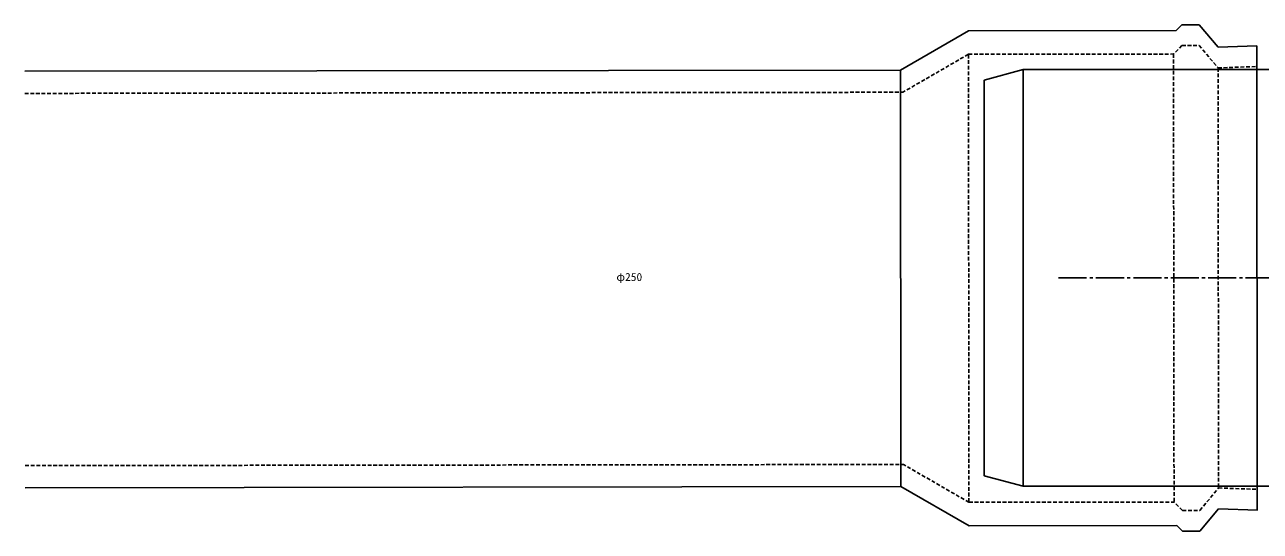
# Model space of a CAD drawing. Units: millimetres on the paper, with parts at other scales. Extents: x -140 to 4236, y -1707 to 1458.
# Drawn here: x 3440.9 to 3837, y -1706.9 to -1544.6 of the extents above; entities that cross this region are included whole.
import ezdxf
from ezdxf.enums import TextEntityAlignment as Align

# ---------------------------------------------------------------- set-up
doc = ezdxf.new("R2010")
doc.units = ezdxf.units.MM
doc.linetypes.add('CHAIN2', pattern=[12, 9, -1, 1, -1])
doc.linetypes.add('DASHED1', pattern=[1.8, 1.2, -0.6])
doc.layers.add('1-1', color=3, linetype='Continuous')
doc.layers.add('1-2', color=4, linetype='DASHED1')
doc.styles.add('ＭＳ ゴシック', font='')
doc.styles.get('ＭＳ ゴシック').set_extended_font_data('MS Gothic')

msp = doc.modelspace()

# ---------------------------------------------------------------- linework, layer by layer
at = {"layer": '1-1'}
for p, q in [((3760.994, -1558.964), (3748.494, -1562.313)), ((3760.994, -1558.964), (3760.994, -1692.464)), ((3915.494, -1558.964), (3760.994, -1558.964)), ((3748.494, -1562.313), (3748.494, -1689.114)), ((3760.994, -1692.464), (3748.494, -1689.114)), ((3915.995, -1692.464), (3760.994, -1692.464))]:
    msp.add_line(p, q, dxfattribs=at)
at = {"layer": '1-2', "color": 3, "linetype": 'Continuous'}
for p, q in [((3811.92, -1544.573), (3810.088, -1546.405)), ((3811.92, -1544.573), (3817.42, -1544.566)), ((3817.42, -1544.566), (3823.478, -1551.767)), ((3743.44, -1546.491), (3721.639, -1559.115)), ((3743.44, -1546.491), (3810.088, -1546.405)), ((3823.478, -1551.767), (3835.946, -1551.316)), ((3835.946, -1551.316), (3836.042, -1700.117)), ((3440.888, -1559.479), (3721.639, -1559.115)), ((3721.639, -1559.115), (3721.812, -1692.615)), ((3441.061, -1692.978), (3721.812, -1692.615)), ((3743.645, -1705.183), (3721.812, -1692.615)), ((3817.63, -1706.916), (3823.67, -1699.699)), ((3823.67, -1699.699), (3836.139, -1700.118)), ((3743.645, -1705.183), (3810.293, -1705.096)), ((3812.13, -1706.923), (3810.293, -1705.096)), ((3812.13, -1706.923), (3817.63, -1706.916))]:
    msp.add_line(p, q, dxfattribs=at)
at = {"layer": '1-2', "color": 3}
for p, q in [((3811.928, -1551.223), (3809.197, -1553.961)), ((3811.928, -1551.223), (3817.428, -1551.216)), ((3817.428, -1551.216), (3823.487, -1558.417)), ((3743.451, -1554.046), (3722.438, -1566.214)), ((3743.449, -1554.046), (3809.197, -1553.95)), ((3743.635, -1697.546), (3743.449, -1554.046)), ((3809.197, -1553.961), (3809.383, -1697.678)), ((3823.487, -1558.417), (3835.955, -1557.966)), ((3823.487, -1558.417), (3823.661, -1693.185)), ((3440.898, -1566.579), (3722.438, -1566.214)), ((3441.052, -1685.878), (3722.593, -1685.514)), ((3743.637, -1697.627), (3722.593, -1685.514)), ((3817.621, -1700.266), (3823.661, -1693.049)), ((3823.661, -1693.049), (3836.13, -1693.468)), ((3743.635, -1697.627), (3809.383, -1697.553)), ((3812.121, -1700.273), (3809.383, -1697.542)), ((3812.121, -1700.273), (3817.621, -1700.266))]:
    msp.add_line(p, q, dxfattribs=at)
at = {"layer": '1-2', "color": 7, "linetype": 'CHAIN2'}
msp.add_line((3772.339, -1625.714), (4236.014, -1625.714), dxfattribs=at)

# ---------------------------------------------------------------- texts
at = {"layer": '1-2', "color": 7, "style": 'ＭＳ ゴシック', "width": 1.05}
msp.add_text('φ250', height=2.566, dxfattribs=at).set_placement((3630.582, -1627.464), align=Align.BOTTOM_LEFT)

doc.saveas('drawing.dxf')
